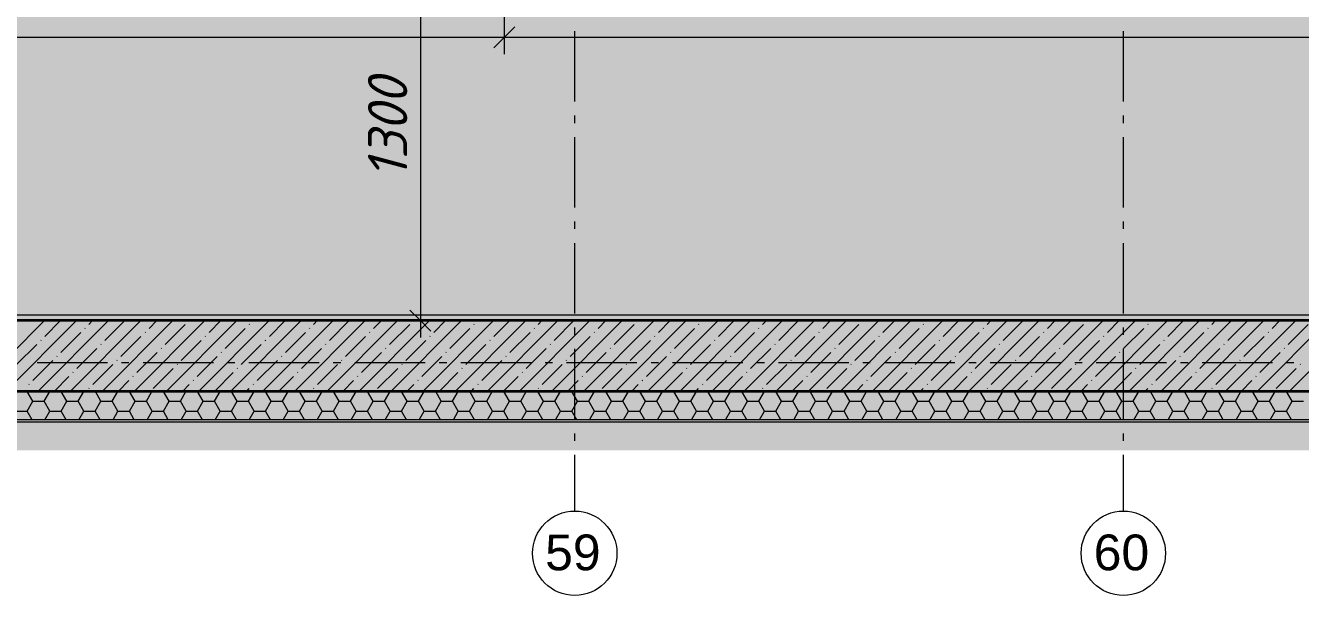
# Model space of a CAD drawing. Header units: millimetres. Extents: x -81576 to 1046824, y -248937 to 691537.
# Drawn here: x -21562 to -12498, y 637353 to 641404 of the extents above; entities that cross this region are included whole.
import ezdxf

# ---------------------------------------------------------------- set-up
doc = ezdxf.new("R2010")
doc.units = ezdxf.units.MM
doc.layers.add('PDF _Геометрия', color=7, linetype='Continuous', true_color=0x1d1d1d)
doc.layers.add('PDF _Сплошная заливка', color=7, linetype='Continuous', true_color=0xffffff)
doc.layers.add('PDF _Текст', color=7, linetype='Continuous')
doc.styles.add('PDF ArialMT', font='arial.ttf')
doc.styles.add('PDF ISOCPEUR Italic', font='isocpeui.ttf')

msp = doc.modelspace()

# ---------------------------------------------------------------- hatches: boundary and pattern name
at = {"layer": 'PDF _Сплошная заливка', "true_color": 0x636466, "transparency": 33554559}
h = msp.add_hatch(color=251, dxfattribs=at)
h.paths.add_polyline_path([(-10406.1, 638384), (-5934, 638384), (-5934, 638586.5), (-23822.4, 638586.5), (-23822.4, 638384), (-14878.2, 638384)], flags=0)
h.paths.add_polyline_path([(-22247.8, 638806.5), (-22247.8, 639306.5), (-22257.8, 639306.5), (-22257.8, 638806.5)], flags=0)
h.paths.add_polyline_path([(-10406.1, 639346.5), (-10076.4, 639346.5), (-10592.5, 640453.2), (-10786.9, 640500.4), (-10503.7, 640632.5), (-10698.1, 640679.7), (-11232.9, 641826.5), (-10057.8, 641826.5), (-10057.8, 641866.5), (-18157.8, 641866.5), (-18157.8, 641906.5), (-18197.8, 641906.5), (-18197.8, 642406.5), (-18157.8, 642406.5), (-18157.8, 644226.5), (-18168.5, 644226.5), (-18168.5, 644306.5), (-17857.8, 644306.5), (-17857.8, 646066.5), (-17957.8, 646066.5), (-17957.8, 646106.5), (-17997.8, 646106.5), (-17997.8, 647027.7), (-22217.8, 647027.7), (-22217.8, 639346.5), (-10503.7, 639346.5)], flags=0)
h.paths.add_polyline_path([(-6497.9, 642925.8), (-6517.8, 643058.4), (-6517.8, 642925.8)], flags=0)
h.paths.add_polyline_path([(-6017.8, 639346.5), (-5934, 639346.5), (-5934, 646066.5), (-6517.8, 646066.5), (-6517.8, 643259.5), (-6447.9, 643259.5), (-6497.9, 642925.8), (-6282, 642925.8), (-6282, 642839.1), (-6517.8, 642839.1), (-6517.8, 639846.5), (-6057.8, 639846.5), (-6057.8, 639806.5), (-6017.8, 639806.5)], flags=0)
h.paths.add_polyline_path([(-23297.8, 639346.5), (-23297.8, 639806.5), (-23257.8, 639806.5), (-23257.8, 639846.5), (-22797.8, 639846.5), (-22797.8, 647027.7), (-23822.4, 647027.7), (-23822.4, 639346.5)], flags=0)
h.paths.add_polyline_path([(-18077.8, 642446.5), (-17857.8, 642446.5), (-17857.8, 644226.5), (-18077.8, 644226.5), (-18077.8, 642705.9)], flags=0)
h.paths.add_polyline_path([(-23240, 642925.8), (-23290, 643259.5), (-23190, 643259.5)], flags=0)
h.paths.add_polyline_path([(-23257.8, 642839.1), (-23455.9, 642839.1), (-23455.9, 642925.8), (-22805.9, 642925.8), (-22805.9, 642839.1)], flags=0)
h.paths.add_polyline_path([(-17457.8, 646606.5), (-14057.8, 646606.5), (-14057.8, 647027.7), (-17457.8, 647027.7)], flags=0)
h.paths.add_polyline_path([(-8170.1, 646606.5), (-7057.8, 646606.5), (-7057.8, 647027.7), (-13557.8, 647027.7), (-13557.8, 646606.5), (-10057.8, 646606.5)], flags=0)
h.paths.add_polyline_path([(-6557.8, 646606.5), (-5934, 646606.5), (-5934, 647027.7), (-6557.8, 647027.7)], flags=0)
for points in [[(-10592.5, 639306.5), (-7057.8, 639306.5), (-7057.8, 639346.5), (-22257.8, 639346.5), (-22257.8, 639306.5), (-10657.8, 639306.5)], [(-8170.1, 638806.5), (-7057.8, 638806.5), (-7057.8, 639306.5), (-22247.8, 639306.5), (-22247.8, 638806.5), (-10057.8, 638806.5)], [(-22257.8, 638802.5), (-5934, 638802.5), (-5934, 638806.5), (-23822.4, 638806.5), (-23822.4, 638802.5), (-23257.8, 638802.5)], [(-23257.8, 638602.5), (-5934, 638602.5), (-5934, 638802.5), (-23822.4, 638802.5), (-23822.4, 638602.5)], [(-5934, 638586.5), (-5934, 638602.5), (-23822.4, 638602.5), (-23822.4, 638586.5), (-8170.1, 638586.5)]]:
    msp.add_hatch(color=251, dxfattribs=at).paths.add_polyline_path(points)

# ---------------------------------------------------------------- linework, layer by layer
at = {"layer": 'PDF _Геометрия', "color": 7, "lineweight": 35}
msp.add_lwpolyline([(-17957.8, 647027.7), (-17957.8, 646106.5), (-17457.8, 646106.5), (-7057.8, 646106.5), (-7057.8, 639306.5), (-22247.8, 639306.5), (-22247.8, 638806.5), (-6557.8, 638806.5), (-5934, 638806.5)], dxfattribs=at)
at = {"layer": 'PDF _Геометрия', "color": 7, "lineweight": 9}
for points in [[(-18755.2, 646226.5), (-18755.2, 642406.5), (-18755.2, 641906.5), (-18755.2, 639186.5)], [(-18157.8, 641200.3), (-18157.8, 641320.3), (-18157.8, 641906.5), (-18755.2, 641906.5), (-18875.2, 641906.5)], [(-22377.8, 641320.3), (-18157.8, 641320.3), (-10037.8, 641320.3), (-6937.8, 641320.3)], [(-17657.8, 640864.1), (-17657.8, 641364.1)], [(-13757.8, 640864.1), (-13757.8, 641364.1)], [(-17657.8, 640711.1), (-17657.8, 640764.1)], [(-13757.8, 640711.1), (-13757.8, 640764.1)], [(-17657.8, 640111.1), (-17657.8, 640611.1)], [(-13757.8, 640111.1), (-13757.8, 640611.1)], [(-17657.8, 639958.2), (-17657.8, 640011.1)], [(-13757.8, 639958.2), (-13757.8, 640011.1)], [(-17657.8, 639358.2), (-17657.8, 639858.2)], [(-13757.8, 639358.2), (-13757.8, 639858.2)], [(-18649.1, 639306.5), (-18755.2, 639306.5), (-18875.2, 639306.5)], [(-17657.8, 639205.3), (-17657.8, 639258.2)], [(-13757.8, 639205.3), (-13757.8, 639258.2)], [(-17657.8, 638605.3), (-17657.8, 639105.3)], [(-13757.8, 638605.3), (-13757.8, 639105.3)], [(-20979.8, 639006.5), (-21479.8, 639006.5)], [(-20826.9, 639006.5), (-20879.8, 639006.5)], [(-20226.9, 639006.5), (-20726.9, 639006.5)], [(-20074, 639006.5), (-20126.9, 639006.5)], [(-19474, 639006.5), (-19974, 639006.5)], [(-19321.1, 639006.5), (-19374, 639006.5)], [(-18721.1, 639006.5), (-19221.1, 639006.5)], [(-18568.2, 639006.5), (-18621.1, 639006.5)], [(-17968.2, 639006.5), (-18468.2, 639006.5)], [(-17815.3, 639006.5), (-17868.2, 639006.5)], [(-17215.3, 639006.5), (-17715.3, 639006.5)], [(-17062.3, 639006.5), (-17115.3, 639006.5)], [(-16462.3, 639006.5), (-16962.3, 639006.5)], [(-16309.4, 639006.5), (-16362.3, 639006.5)], [(-15709.4, 639006.5), (-16209.4, 639006.5)], [(-15556.5, 639006.5), (-15609.4, 639006.5)], [(-14956.5, 639006.5), (-15456.5, 639006.5)], [(-14803.6, 639006.5), (-14856.5, 639006.5)], [(-14203.6, 639006.5), (-14703.6, 639006.5)], [(-14050.7, 639006.5), (-14103.6, 639006.5)], [(-13450.7, 639006.5), (-13950.7, 639006.5)], [(-13297.8, 639006.5), (-13350.7, 639006.5)], [(-12697.8, 639006.5), (-13197.8, 639006.5)], [(-12544.8, 639006.5), (-12597.8, 639006.5)], [(-5934, 638806.5), (-23822.4, 638806.5)], [(-5934, 638802.5), (-23822.4, 638802.5)], [(-17657.8, 638452.4), (-17657.8, 638505.3)], [(-13757.8, 638452.4), (-13757.8, 638505.3)], [(-17657.8, 637953.1), (-17657.8, 638352.4)], [(-13757.8, 637953.1), (-13757.8, 638352.4)]]:
    msp.add_lwpolyline(points, dxfattribs=at)
at = {"layer": 'PDF _Геометрия', "color": 7, "lineweight": 20}
for points in [[(-18082.8, 641395.3), (-18157.8, 641320.3), (-18232.8, 641245.3)], [(-18680.2, 639231.5), (-18755.2, 639306.5), (-18830.2, 639381.5)]]:
    msp.add_lwpolyline(points, dxfattribs=at)
at = {"layer": 'PDF _Геометрия', "color": 7, "lineweight": 15}
msp.add_lwpolyline([(-7057.8, 639346.5), (-22257.8, 639346.5), (-22257.8, 639306.5), (-7057.8, 639306.5)], close=True, dxfattribs=at)
at = {"layer": 'PDF _Геометрия', "color": 250, "lineweight": 9, "true_color": 0x2c2c2c}
for points in [[(-21927.6, 638806.5), (-21427.6, 639306.5)], [(-21699.5, 638806.5), (-21199.5, 639306.5)], [(-21471.4, 638806.5), (-20971.4, 639306.5)], [(-21425.6, 639194.4), (-21313.5, 639306.5)], [(-21243.3, 638806.5), (-20743.3, 639306.5)], [(-21112, 639279.9), (-21085.4, 639306.5)], [(-21015.2, 638806.5), (-20515.2, 639306.5)], [(-20997.9, 639165.9), (-20857.3, 639306.5)], [(-20787.1, 638806.5), (-20287.1, 639306.5)], [(-20684.3, 639251.4), (-20629.2, 639306.5)], [(-20559, 638806.5), (-20059, 639306.5)], [(-20330.9, 638806.5), (-19830.9, 639306.5)], [(-20256.6, 639222.9), (-20173, 639306.5)], [(-20102.8, 638806.5), (-19602.8, 639306.5)], [(-19874.7, 638806.5), (-19374.7, 639306.5)], [(-19828.9, 639194.4), (-19716.8, 639306.5)], [(-19646.6, 638806.5), (-19146.6, 639306.5)], [(-19515.3, 639279.9), (-19488.7, 639306.5)], [(-19418.5, 638806.5), (-18918.5, 639306.5)], [(-19401.2, 639165.9), (-19260.6, 639306.5)], [(-19190.4, 638806.5), (-18690.4, 639306.5)], [(-19087.6, 639251.4), (-19032.5, 639306.5)], [(-18962.3, 638806.5), (-18462.3, 639306.5)], [(-18734.2, 638806.5), (-18234.2, 639306.5)], [(-18659.9, 639222.9), (-18576.3, 639306.5)], [(-18506.1, 638806.5), (-18006.1, 639306.5)], [(-18278, 638806.5), (-17778, 639306.5)], [(-18232.2, 639194.4), (-18120.1, 639306.5)], [(-18049.9, 638806.5), (-17549.9, 639306.5)], [(-17918.6, 639279.9), (-17892, 639306.5)], [(-17821.8, 638806.5), (-17321.8, 639306.5)], [(-17804.5, 639165.9), (-17663.9, 639306.5)], [(-17593.7, 638806.5), (-17093.7, 639306.5)], [(-17490.9, 639251.4), (-17435.8, 639306.5)], [(-17365.6, 638806.5), (-16865.6, 639306.5)], [(-17137.5, 638806.5), (-16637.5, 639306.5)], [(-17063.2, 639222.9), (-16979.6, 639306.5)], [(-16909.4, 638806.5), (-16409.4, 639306.5)], [(-16681.3, 638806.5), (-16181.3, 639306.5)], [(-16635.5, 639194.4), (-16523.5, 639306.5)], [(-16453.2, 638806.5), (-15953.2, 639306.5)], [(-16321.9, 639279.9), (-16295.4, 639306.5)], [(-16225.1, 638806.5), (-15725.1, 639306.5)], [(-16207.8, 639165.9), (-16067.3, 639306.5)], [(-15997, 638806.5), (-15497, 639306.5)], [(-15894.2, 639251.4), (-15839.2, 639306.5)], [(-15768.9, 638806.5), (-15268.9, 639306.5)], [(-15540.8, 638806.5), (-15040.8, 639306.5)], [(-15466.5, 639222.9), (-15383, 639306.5)], [(-15312.7, 638806.5), (-14812.7, 639306.5)], [(-15084.6, 638806.5), (-14584.6, 639306.5)], [(-15038.8, 639194.4), (-14926.8, 639306.5)], [(-14856.5, 638806.5), (-14356.5, 639306.5)], [(-14725.2, 639279.9), (-14698.7, 639306.5)], [(-14628.4, 638806.5), (-14128.4, 639306.5)], [(-14611.1, 639165.9), (-14470.6, 639306.5)], [(-14400.3, 638806.5), (-13900.3, 639306.5)], [(-14297.5, 639251.4), (-14242.5, 639306.5)], [(-14172.2, 638806.5), (-13672.2, 639306.5)], [(-13944.1, 638806.5), (-13444.1, 639306.5)], [(-13869.8, 639222.9), (-13786.3, 639306.5)], [(-13716, 638806.5), (-13216, 639306.5)], [(-13487.9, 638806.5), (-12987.9, 639306.5)], [(-13442.1, 639194.4), (-13330.1, 639306.5)], [(-13259.8, 638806.5), (-12759.8, 639306.5)], [(-13128.5, 639279.9), (-13102, 639306.5)], [(-13031.7, 638806.5), (-12531.7, 639306.5)], [(-13014.5, 639165.9), (-12873.9, 639306.5)], [(-12803.6, 638806.5), (-12303.6, 639306.5)], [(-12700.8, 639251.4), (-12645.8, 639306.5)], [(-12575.5, 638806.5), (-12075.5, 639306.5)], [(-21311.5, 639080.3), (-21169, 639222.9)], [(-21140.5, 639251.4), (-21138.1, 639253.8)], [(-20712.8, 639222.9), (-20710.4, 639225.3)], [(-20570.2, 639137.4), (-20427.7, 639279.9)], [(-20285.1, 639194.4), (-20282.7, 639196.7)], [(-20142.5, 639108.8), (-20000, 639251.4)], [(-19971.5, 639279.9), (-19969.1, 639282.3)], [(-19714.9, 639080.3), (-19572.3, 639222.9)], [(-19543.8, 639251.4), (-19541.4, 639253.8)], [(-19116.1, 639222.9), (-19113.7, 639225.3)], [(-18973.5, 639137.4), (-18831, 639279.9)], [(-18688.4, 639194.4), (-18686, 639196.7)], [(-18545.9, 639108.8), (-18403.3, 639251.4)], [(-18374.8, 639279.9), (-18372.4, 639282.3)], [(-18118.2, 639080.3), (-17975.6, 639222.9)], [(-17947.1, 639251.4), (-17944.7, 639253.8)], [(-17519.4, 639222.9), (-17517, 639225.3)], [(-17376.8, 639137.4), (-17234.3, 639279.9)], [(-17091.7, 639194.4), (-17089.4, 639196.7)], [(-16949.2, 639108.8), (-16806.6, 639251.4)], [(-16778.1, 639279.9), (-16775.7, 639282.3)], [(-16521.5, 639080.3), (-16378.9, 639222.9)], [(-16350.4, 639251.4), (-16348, 639253.8)], [(-15922.7, 639222.9), (-15920.3, 639225.3)], [(-15780.2, 639137.4), (-15637.6, 639279.9)], [(-15495, 639194.4), (-15492.7, 639196.7)], [(-15352.5, 639108.8), (-15209.9, 639251.4)], [(-15181.4, 639279.9), (-15179, 639282.3)], [(-14924.8, 639080.3), (-14782.2, 639222.9)], [(-14753.7, 639251.4), (-14751.3, 639253.8)], [(-14326, 639222.9), (-14323.7, 639225.3)], [(-14183.5, 639137.4), (-14040.9, 639279.9)], [(-13898.3, 639194.4), (-13896, 639196.7)], [(-13755.8, 639108.8), (-13613.2, 639251.4)], [(-13584.7, 639279.9), (-13582.3, 639282.3)], [(-13328.1, 639080.3), (-13185.5, 639222.9)], [(-13157, 639251.4), (-13154.6, 639253.8)], [(-12729.3, 639222.9), (-12727, 639225.3)], [(-12586.8, 639137.4), (-12444.2, 639279.9)], [(-21625.2, 638994.8), (-21482.6, 639137.4)], [(-21454.1, 639165.9), (-21451.7, 639168.2)], [(-21197.5, 638966.3), (-21054.9, 639108.8)], [(-21026.4, 639137.4), (-21024.1, 639139.7)], [(-20883.9, 639051.8), (-20741.3, 639194.4)], [(-20598.7, 639108.8), (-20596.4, 639111.2)], [(-20456.2, 639023.3), (-20313.6, 639165.9)], [(-20028.5, 638994.8), (-19885.9, 639137.4)], [(-19857.4, 639165.9), (-19855, 639168.2)], [(-19600.8, 638966.3), (-19458.2, 639108.8)], [(-19429.7, 639137.4), (-19427.4, 639139.7)], [(-19287.2, 639051.8), (-19144.6, 639194.4)], [(-19002, 639108.8), (-18999.7, 639111.2)], [(-18859.5, 639023.3), (-18716.9, 639165.9)], [(-18431.8, 638994.8), (-18289.2, 639137.4)], [(-18260.7, 639165.9), (-18258.4, 639168.2)], [(-18004.1, 638966.3), (-17861.6, 639108.8)], [(-17833, 639137.4), (-17830.7, 639139.7)], [(-17690.5, 639051.8), (-17547.9, 639194.4)], [(-17405.4, 639108.8), (-17403, 639111.2)], [(-17262.8, 639023.3), (-17120.2, 639165.9)], [(-16835.1, 638994.8), (-16692.5, 639137.4)], [(-16664, 639165.9), (-16661.7, 639168.2)], [(-16407.4, 638966.3), (-16264.9, 639108.8)], [(-16236.4, 639137.4), (-16234, 639139.7)], [(-16093.8, 639051.8), (-15951.2, 639194.4)], [(-15808.7, 639108.8), (-15806.3, 639111.2)], [(-15666.1, 639023.3), (-15523.5, 639165.9)], [(-15238.4, 638994.8), (-15095.9, 639137.4)], [(-15067.3, 639165.9), (-15065, 639168.2)], [(-14810.7, 638966.3), (-14668.2, 639108.8)], [(-14639.7, 639137.4), (-14637.3, 639139.7)], [(-14497.1, 639051.8), (-14354.5, 639194.4)], [(-14212, 639108.8), (-14209.6, 639111.2)], [(-14069.4, 639023.3), (-13926.9, 639165.9)], [(-13641.7, 638994.8), (-13499.2, 639137.4)], [(-13470.7, 639165.9), (-13468.3, 639168.2)], [(-13214, 638966.3), (-13071.5, 639108.8)], [(-13043, 639137.4), (-13040.6, 639139.7)], [(-12900.4, 639051.8), (-12757.8, 639194.4)], [(-12615.3, 639108.8), (-12612.9, 639111.2)], [(-21511.1, 638880.7), (-21368.6, 639023.3)], [(-21340.1, 639051.8), (-21337.7, 639054.2)], [(-20912.4, 639023.3), (-20910, 639025.7)], [(-20769.8, 638937.8), (-20627.3, 639080.3)], [(-20342.1, 638909.3), (-20199.6, 639051.8)], [(-20171.1, 639080.3), (-20168.7, 639082.7)], [(-19914.4, 638880.7), (-19771.9, 639023.3)], [(-19743.4, 639051.8), (-19741, 639054.2)], [(-19315.7, 639023.3), (-19313.3, 639025.7)], [(-19173.1, 638937.8), (-19030.6, 639080.3)], [(-18745.4, 638909.3), (-18602.9, 639051.8)], [(-18574.4, 639080.3), (-18572, 639082.7)], [(-18317.8, 638880.7), (-18175.2, 639023.3)], [(-18146.7, 639051.8), (-18144.3, 639054.2)], [(-17719, 639023.3), (-17716.6, 639025.7)], [(-17576.4, 638937.8), (-17433.9, 639080.3)], [(-17148.7, 638909.3), (-17006.2, 639051.8)], [(-16977.7, 639080.3), (-16975.3, 639082.7)], [(-16721.1, 638880.7), (-16578.5, 639023.3)], [(-16550, 639051.8), (-16547.6, 639054.2)], [(-16122.3, 639023.3), (-16119.9, 639025.7)], [(-15979.7, 638937.8), (-15837.2, 639080.3)], [(-15552.1, 638909.3), (-15409.5, 639051.8)], [(-15381, 639080.3), (-15378.6, 639082.7)], [(-15124.4, 638880.7), (-14981.8, 639023.3)], [(-14953.3, 639051.8), (-14950.9, 639054.2)], [(-14525.6, 639023.3), (-14523.2, 639025.7)], [(-14383.1, 638937.8), (-14240.5, 639080.3)], [(-13955.4, 638909.3), (-13812.8, 639051.8)], [(-13784.3, 639080.3), (-13781.9, 639082.7)], [(-13527.7, 638880.7), (-13385.1, 639023.3)], [(-13356.6, 639051.8), (-13354.2, 639054.2)], [(-12928.9, 639023.3), (-12926.6, 639025.7)], [(-12786.4, 638937.8), (-12643.8, 639080.3)], [(-21226, 638937.8), (-21223.6, 638940.1)], [(-21083.4, 638852.2), (-20940.9, 638994.8)], [(-20655.8, 638823.7), (-20513.2, 638966.3)], [(-20484.7, 638994.8), (-20482.3, 638997.2)], [(-20216.8, 638806.5), (-20085.5, 638937.8)], [(-20057, 638966.3), (-20054.6, 638968.7)], [(-19629.3, 638937.8), (-19626.9, 638940.1)], [(-19486.8, 638852.2), (-19344.2, 638994.8)], [(-19059.1, 638823.7), (-18916.5, 638966.3)], [(-18888, 638994.8), (-18885.6, 638997.2)], [(-18620.1, 638806.5), (-18488.8, 638937.8)], [(-18460.3, 638966.3), (-18457.9, 638968.7)], [(-18032.6, 638937.8), (-18030.3, 638940.1)], [(-17890.1, 638852.2), (-17747.5, 638994.8)], [(-17462.4, 638823.7), (-17319.8, 638966.3)], [(-17291.3, 638994.8), (-17288.9, 638997.2)], [(-17023.5, 638806.5), (-16892.1, 638937.8)], [(-16863.6, 638966.3), (-16861.3, 638968.7)], [(-16435.9, 638937.8), (-16433.6, 638940.1)], [(-16293.4, 638852.2), (-16150.8, 638994.8)], [(-15865.7, 638823.7), (-15723.1, 638966.3)], [(-15694.6, 638994.8), (-15692.2, 638997.2)], [(-15426.8, 638806.5), (-15295.4, 638937.8)], [(-15266.9, 638966.3), (-15264.6, 638968.7)], [(-14839.2, 638937.8), (-14836.9, 638940.1)], [(-14696.7, 638852.2), (-14554.1, 638994.8)], [(-14269, 638823.7), (-14126.4, 638966.3)], [(-14097.9, 638994.8), (-14095.6, 638997.2)], [(-13830.1, 638806.5), (-13698.8, 638937.8)], [(-13670.2, 638966.3), (-13667.9, 638968.7)], [(-13242.6, 638937.8), (-13240.2, 638940.1)], [(-13100, 638852.2), (-12957.4, 638994.8)], [(-12672.3, 638823.7), (-12529.7, 638966.3)], [(-12501.2, 638994.8), (-12498.9, 638997.2)], [(-21539.6, 638852.2), (-21537.3, 638854.6)], [(-21357.3, 638806.5), (-21254.5, 638909.3)], [(-20901.1, 638806.5), (-20826.8, 638880.7)], [(-20798.3, 638909.3), (-20796, 638911.6)], [(-20444.9, 638806.5), (-20399.2, 638852.2)], [(-20370.6, 638880.7), (-20368.3, 638883.1)], [(-19943, 638852.2), (-19940.6, 638854.6)], [(-19760.6, 638806.5), (-19657.8, 638909.3)], [(-19304.4, 638806.5), (-19230.1, 638880.7)], [(-19201.6, 638909.3), (-19199.3, 638911.6)], [(-18848.2, 638806.5), (-18802.5, 638852.2)], [(-18773.9, 638880.7), (-18771.6, 638883.1)], [(-18346.3, 638852.2), (-18343.9, 638854.6)], [(-18163.9, 638806.5), (-18061.1, 638909.3)], [(-17707.7, 638806.5), (-17633.5, 638880.7)], [(-17604.9, 638909.3), (-17602.6, 638911.6)], [(-17251.5, 638806.5), (-17205.8, 638852.2)], [(-17177.3, 638880.7), (-17174.9, 638883.1)], [(-16749.6, 638852.2), (-16747.2, 638854.6)], [(-16567.3, 638806.5), (-16464.5, 638909.3)], [(-16111.1, 638806.5), (-16036.8, 638880.7)], [(-16008.3, 638909.3), (-16005.9, 638911.6)], [(-15654.9, 638806.5), (-15609.1, 638852.2)], [(-15580.6, 638880.7), (-15578.2, 638883.1)], [(-15152.9, 638852.2), (-15150.5, 638854.6)], [(-14970.6, 638806.5), (-14867.8, 638909.3)], [(-14514.4, 638806.5), (-14440.1, 638880.7)], [(-14411.6, 638909.3), (-14409.2, 638911.6)], [(-14058.2, 638806.5), (-14012.4, 638852.2)], [(-13983.9, 638880.7), (-13981.5, 638883.1)], [(-13556.2, 638852.2), (-13553.8, 638854.6)], [(-13373.9, 638806.5), (-13271.1, 638909.3)], [(-12917.7, 638806.5), (-12843.4, 638880.7)], [(-12814.9, 638909.3), (-12812.5, 638911.6)], [(-21509.7, 638733.3), (-21549.7, 638802.5)], [(-21429.1, 638733.3), (-21389.2, 638802.5)], [(-21267.8, 638733.3), (-21307.7, 638802.5)], [(-21187.2, 638733.3), (-21147.2, 638802.5)], [(-21112, 638823.7), (-21109.6, 638826.1)], [(-21025.9, 638733.3), (-21065.8, 638802.5)], [(-20945.2, 638733.3), (-20905.3, 638802.5)], [(-20783.9, 638733.3), (-20823.9, 638802.5)], [(-20703.3, 638733.3), (-20663.4, 638802.5)], [(-20542, 638733.3), (-20581.9, 638802.5)], [(-20461.3, 638733.3), (-20421.4, 638802.5)], [(-20300.1, 638733.3), (-20340, 638802.5)], [(-20219.4, 638733.3), (-20179.5, 638802.5)], [(-20058.1, 638733.3), (-20098.1, 638802.5)], [(-19988.7, 638806.5), (-19971.5, 638823.7)], [(-19977.5, 638733.3), (-19937.6, 638802.5)], [(-19816.2, 638733.3), (-19856.1, 638802.5)], [(-19735.5, 638733.3), (-19695.6, 638802.5)], [(-19574.3, 638733.3), (-19614.2, 638802.5)], [(-19515.3, 638823.7), (-19512.9, 638826.1)], [(-19493.6, 638733.3), (-19453.7, 638802.5)], [(-19332.3, 638733.3), (-19372.3, 638802.5)], [(-19251.7, 638733.3), (-19211.8, 638802.5)], [(-19090.4, 638733.3), (-19130.3, 638802.5)], [(-19009.7, 638733.3), (-18969.8, 638802.5)], [(-18848.4, 638733.3), (-18888.4, 638802.5)], [(-18767.8, 638733.3), (-18727.9, 638802.5)], [(-18606.5, 638733.3), (-18646.4, 638802.5)], [(-18525.9, 638733.3), (-18485.9, 638802.5)], [(-18364.6, 638733.3), (-18404.5, 638802.5)], [(-18392, 638806.5), (-18374.8, 638823.7)], [(-18283.9, 638733.3), (-18244, 638802.5)], [(-18122.6, 638733.3), (-18162.6, 638802.5)], [(-18042, 638733.3), (-18002.1, 638802.5)], [(-17880.7, 638733.3), (-17920.6, 638802.5)], [(-17918.6, 638823.7), (-17916.2, 638826.1)], [(-17800.1, 638733.3), (-17760.1, 638802.5)], [(-17638.8, 638733.3), (-17678.7, 638802.5)], [(-17558.1, 638733.3), (-17518.2, 638802.5)], [(-17396.8, 638733.3), (-17436.8, 638802.5)], [(-17316.2, 638733.3), (-17276.3, 638802.5)], [(-17154.9, 638733.3), (-17194.8, 638802.5)], [(-17074.3, 638733.3), (-17034.3, 638802.5)], [(-16913, 638733.3), (-16952.9, 638802.5)], [(-16832.3, 638733.3), (-16792.4, 638802.5)], [(-16795.4, 638806.5), (-16778.1, 638823.7)], [(-16671, 638733.3), (-16711, 638802.5)], [(-16590.4, 638733.3), (-16550.5, 638802.5)], [(-16429.1, 638733.3), (-16469, 638802.5)], [(-16348.4, 638733.3), (-16308.5, 638802.5)], [(-16321.9, 638823.7), (-16319.5, 638826.1)], [(-16187.2, 638733.3), (-16227.1, 638802.5)], [(-16106.5, 638733.3), (-16066.6, 638802.5)], [(-15945.2, 638733.3), (-15985.2, 638802.5)], [(-15864.6, 638733.3), (-15824.7, 638802.5)], [(-15703.3, 638733.3), (-15743.2, 638802.5)], [(-15622.6, 638733.3), (-15582.7, 638802.5)], [(-15461.4, 638733.3), (-15501.3, 638802.5)], [(-15380.7, 638733.3), (-15340.8, 638802.5)], [(-15219.4, 638733.3), (-15259.4, 638802.5)], [(-15198.7, 638806.5), (-15181.4, 638823.7)], [(-15138.8, 638733.3), (-15098.9, 638802.5)], [(-14977.5, 638733.3), (-15017.4, 638802.5)], [(-14896.8, 638733.3), (-14856.9, 638802.5)], [(-14735.5, 638733.3), (-14775.5, 638802.5)], [(-14725.2, 638823.7), (-14722.8, 638826.1)], [(-14654.9, 638733.3), (-14615, 638802.5)], [(-14493.6, 638733.3), (-14533.6, 638802.5)], [(-14413, 638733.3), (-14373, 638802.5)], [(-14251.7, 638733.3), (-14291.6, 638802.5)], [(-14171, 638733.3), (-14131.1, 638802.5)], [(-14009.7, 638733.3), (-14049.7, 638802.5)], [(-13929.1, 638733.3), (-13889.2, 638802.5)], [(-13767.8, 638733.3), (-13807.7, 638802.5)], [(-13687.2, 638733.3), (-13647.2, 638802.5)], [(-13602, 638806.5), (-13584.7, 638823.7)], [(-13525.9, 638733.3), (-13565.8, 638802.5)], [(-13445.2, 638733.3), (-13405.3, 638802.5)], [(-13283.9, 638733.3), (-13323.9, 638802.5)], [(-13203.3, 638733.3), (-13163.4, 638802.5)], [(-13128.5, 638823.7), (-13126.1, 638826.1)], [(-13042, 638733.3), (-13081.9, 638802.5)], [(-12961.4, 638733.3), (-12921.4, 638802.5)], [(-12800.1, 638733.3), (-12840, 638802.5)], [(-12719.4, 638733.3), (-12679.5, 638802.5)], [(-12558.1, 638733.3), (-12598.1, 638802.5)], [(-21630.7, 638663.5), (-21550, 638663.5)], [(-21550.1, 638663.5), (-21509.7, 638733.3)], [(-21514.8, 638602.5), (-21550.1, 638663.4)], [(-21509.7, 638733.3), (-21429.1, 638733.3)], [(-21388.8, 638663.4), (-21429.1, 638733.3)], [(-21424, 638602.5), (-21388.8, 638663.5)], [(-21388.7, 638663.5), (-21308.1, 638663.5)], [(-21308.1, 638663.5), (-21267.8, 638733.3)], [(-21272.9, 638602.5), (-21308.1, 638663.4)], [(-21267.8, 638733.3), (-21187.1, 638733.3)], [(-21146.8, 638663.4), (-21187.2, 638733.3)], [(-21182.1, 638602.5), (-21146.8, 638663.5)], [(-21146.8, 638663.5), (-21066.2, 638663.5)], [(-21066.2, 638663.5), (-21025.9, 638733.3)], [(-21031, 638602.5), (-21066.2, 638663.4)], [(-21025.8, 638733.3), (-20945.2, 638733.3)], [(-20904.9, 638663.4), (-20945.2, 638733.3)], [(-20940.1, 638602.5), (-20904.9, 638663.5)], [(-20904.9, 638663.5), (-20824.2, 638663.5)], [(-20824.2, 638663.5), (-20783.9, 638733.3)], [(-20789, 638602.5), (-20824.2, 638663.4)], [(-20783.9, 638733.3), (-20703.3, 638733.3)], [(-20663, 638663.4), (-20703.3, 638733.3)], [(-20698.2, 638602.5), (-20663, 638663.5)], [(-20662.9, 638663.5), (-20582.3, 638663.5)], [(-20582.3, 638663.5), (-20542, 638733.3)], [(-20547.1, 638602.5), (-20582.3, 638663.4)], [(-20542, 638733.3), (-20461.3, 638733.3)], [(-20421, 638663.4), (-20461.3, 638733.3)], [(-20456.3, 638602.5), (-20421, 638663.5)], [(-20421, 638663.5), (-20340.3, 638663.5)], [(-20340.4, 638663.5), (-20300.1, 638733.3)], [(-20305.2, 638602.5), (-20340.4, 638663.4)], [(-20300, 638733.3), (-20219.4, 638733.3)], [(-20179.1, 638663.4), (-20219.4, 638733.3)], [(-20214.3, 638602.5), (-20179.1, 638663.5)], [(-20179.1, 638663.5), (-20098.4, 638663.5)], [(-20098.4, 638663.5), (-20058.1, 638733.3)], [(-20063.2, 638602.5), (-20098.4, 638663.4)], [(-20058.1, 638733.3), (-19977.4, 638733.3)], [(-19937.2, 638663.4), (-19977.5, 638733.3)], [(-19972.4, 638602.5), (-19937.2, 638663.5)], [(-19937.1, 638663.5), (-19856.5, 638663.5)], [(-19856.5, 638663.5), (-19816.2, 638733.3)], [(-19821.3, 638602.5), (-19856.5, 638663.4)], [(-19816.2, 638733.3), (-19735.5, 638733.3)], [(-19695.2, 638663.4), (-19735.5, 638733.3)], [(-19730.4, 638602.5), (-19695.2, 638663.5)], [(-19695.2, 638663.5), (-19614.5, 638663.5)], [(-19614.6, 638663.5), (-19574.3, 638733.3)], [(-19579.4, 638602.5), (-19614.6, 638663.4)], [(-19574.2, 638733.3), (-19493.6, 638733.3)], [(-19453.3, 638663.4), (-19493.6, 638733.3)], [(-19488.5, 638602.5), (-19453.3, 638663.5)], [(-19453.3, 638663.5), (-19372.6, 638663.5)], [(-19372.6, 638663.5), (-19332.3, 638733.3)], [(-19337.4, 638602.5), (-19372.6, 638663.4)], [(-19332.3, 638733.3), (-19251.6, 638733.3)], [(-19211.3, 638663.4), (-19251.7, 638733.3)], [(-19246.6, 638602.5), (-19211.3, 638663.5)], [(-19211.3, 638663.5), (-19130.7, 638663.5)], [(-19130.7, 638663.5), (-19090.4, 638733.3)], [(-19095.5, 638602.5), (-19130.7, 638663.4)], [(-19090.4, 638733.3), (-19009.7, 638733.3)], [(-18969.4, 638663.4), (-19009.7, 638733.3)], [(-19004.6, 638602.5), (-18969.4, 638663.5)], [(-18969.4, 638663.5), (-18888.7, 638663.5)], [(-18888.8, 638663.5), (-18848.4, 638733.3)], [(-18853.6, 638602.5), (-18888.8, 638663.4)], [(-18848.4, 638733.3), (-18767.8, 638733.3)], [(-18727.5, 638663.4), (-18767.8, 638733.3)], [(-18762.7, 638602.5), (-18727.5, 638663.5)], [(-18727.4, 638663.5), (-18646.8, 638663.5)], [(-18646.8, 638663.5), (-18606.5, 638733.3)], [(-18611.6, 638602.5), (-18646.8, 638663.4)], [(-18606.5, 638733.3), (-18525.8, 638733.3)], [(-18485.5, 638663.4), (-18525.9, 638733.3)], [(-18520.8, 638602.5), (-18485.5, 638663.5)], [(-18485.5, 638663.5), (-18404.9, 638663.5)], [(-18404.9, 638663.5), (-18364.6, 638733.3)], [(-18369.7, 638602.5), (-18404.9, 638663.4)], [(-18364.5, 638733.3), (-18283.9, 638733.3)], [(-18243.6, 638663.4), (-18283.9, 638733.3)], [(-18278.8, 638602.5), (-18243.6, 638663.5)], [(-18243.6, 638663.5), (-18162.9, 638663.5)], [(-18163, 638663.5), (-18122.6, 638733.3)], [(-18127.8, 638602.5), (-18163, 638663.4)], [(-18122.6, 638733.3), (-18042, 638733.3)], [(-18001.7, 638663.4), (-18042, 638733.3)], [(-18036.9, 638602.5), (-18001.7, 638663.5)], [(-18001.6, 638663.5), (-17921, 638663.5)], [(-17921, 638663.5), (-17880.7, 638733.3)], [(-17885.8, 638602.5), (-17921, 638663.4)], [(-17880.7, 638733.3), (-17800, 638733.3)], [(-17759.7, 638663.4), (-17800.1, 638733.3)], [(-17795, 638602.5), (-17759.7, 638663.5)], [(-17759.7, 638663.5), (-17679.1, 638663.5)], [(-17679.1, 638663.5), (-17638.8, 638733.3)], [(-17643.9, 638602.5), (-17679.1, 638663.4)], [(-17638.7, 638733.3), (-17558.1, 638733.3)], [(-17517.8, 638663.4), (-17558.1, 638733.3)], [(-17553, 638602.5), (-17517.8, 638663.5)], [(-17517.8, 638663.5), (-17437.1, 638663.5)], [(-17437.2, 638663.5), (-17396.8, 638733.3)], [(-17401.9, 638602.5), (-17437.2, 638663.4)], [(-17396.8, 638733.3), (-17316.2, 638733.3)], [(-17275.9, 638663.4), (-17316.2, 638733.3)], [(-17311.1, 638602.5), (-17275.9, 638663.5)], [(-17275.8, 638663.5), (-17195.2, 638663.5)], [(-17195.2, 638663.5), (-17154.9, 638733.3)], [(-17160, 638602.5), (-17195.2, 638663.4)], [(-17154.9, 638733.3), (-17074.2, 638733.3)], [(-17033.9, 638663.4), (-17074.3, 638733.3)], [(-17069.2, 638602.5), (-17033.9, 638663.5)], [(-17033.9, 638663.5), (-16953.3, 638663.5)], [(-16953.3, 638663.5), (-16913, 638733.3)], [(-16918.1, 638602.5), (-16953.3, 638663.4)], [(-16912.9, 638733.3), (-16832.3, 638733.3)], [(-16792, 638663.4), (-16832.3, 638733.3)], [(-16827.2, 638602.5), (-16792, 638663.5)], [(-16792, 638663.5), (-16711.3, 638663.5)], [(-16711.4, 638663.5), (-16671, 638733.3)], [(-16676.1, 638602.5), (-16711.4, 638663.4)], [(-16671, 638733.3), (-16590.4, 638733.3)], [(-16550.1, 638663.4), (-16590.4, 638733.3)], [(-16585.3, 638602.5), (-16550.1, 638663.5)], [(-16550, 638663.5), (-16469.4, 638663.5)], [(-16469.4, 638663.5), (-16429.1, 638733.3)], [(-16434.2, 638602.5), (-16469.4, 638663.4)], [(-16429.1, 638733.3), (-16348.4, 638733.3)], [(-16308.1, 638663.4), (-16348.4, 638733.3)], [(-16343.4, 638602.5), (-16308.1, 638663.5)], [(-16308.1, 638663.5), (-16227.5, 638663.5)], [(-16227.5, 638663.5), (-16187.2, 638733.3)], [(-16192.3, 638602.5), (-16227.5, 638663.4)], [(-16187.1, 638733.3), (-16106.5, 638733.3)], [(-16066.2, 638663.4), (-16106.5, 638733.3)], [(-16101.4, 638602.5), (-16066.2, 638663.5)], [(-16066.2, 638663.5), (-15985.5, 638663.5)], [(-15985.5, 638663.5), (-15945.2, 638733.3)], [(-15950.3, 638602.5), (-15985.5, 638663.4)], [(-15945.2, 638733.3), (-15864.5, 638733.3)], [(-15824.3, 638663.4), (-15864.6, 638733.3)], [(-15859.5, 638602.5), (-15824.3, 638663.5)], [(-15824.2, 638663.5), (-15743.6, 638663.5)], [(-15743.6, 638663.5), (-15703.3, 638733.3)], [(-15708.4, 638602.5), (-15743.6, 638663.4)], [(-15703.3, 638733.3), (-15622.6, 638733.3)], [(-15582.3, 638663.4), (-15622.6, 638733.3)], [(-15617.6, 638602.5), (-15582.3, 638663.5)], [(-15582.3, 638663.5), (-15501.6, 638663.5)], [(-15501.7, 638663.5), (-15461.4, 638733.3)], [(-15466.5, 638602.5), (-15501.7, 638663.4)], [(-15461.3, 638733.3), (-15380.7, 638733.3)], [(-15340.4, 638663.4), (-15380.7, 638733.3)], [(-15375.6, 638602.5), (-15340.4, 638663.5)], [(-15340.4, 638663.5), (-15259.7, 638663.5)], [(-15259.7, 638663.5), (-15219.4, 638733.3)], [(-15224.5, 638602.5), (-15259.7, 638663.4)], [(-15219.4, 638733.3), (-15138.7, 638733.3)], [(-15098.5, 638663.4), (-15138.8, 638733.3)], [(-15133.7, 638602.5), (-15098.5, 638663.5)], [(-15098.4, 638663.5), (-15017.8, 638663.5)], [(-15017.8, 638663.5), (-14977.5, 638733.3)], [(-14982.6, 638602.5), (-15017.8, 638663.4)], [(-14977.5, 638733.3), (-14896.8, 638733.3)], [(-14856.5, 638663.4), (-14896.8, 638733.3)], [(-14891.7, 638602.5), (-14856.5, 638663.5)], [(-14856.5, 638663.5), (-14775.8, 638663.5)], [(-14775.9, 638663.5), (-14735.5, 638733.3)], [(-14740.7, 638602.5), (-14775.9, 638663.4)], [(-14735.5, 638733.3), (-14654.9, 638733.3)], [(-14614.6, 638663.4), (-14654.9, 638733.3)], [(-14649.8, 638602.5), (-14614.6, 638663.5)], [(-14614.5, 638663.5), (-14533.9, 638663.5)], [(-14533.9, 638663.5), (-14493.6, 638733.3)], [(-14498.7, 638602.5), (-14533.9, 638663.4)], [(-14493.6, 638733.3), (-14412.9, 638733.3)], [(-14372.6, 638663.4), (-14413, 638733.3)], [(-14407.9, 638602.5), (-14372.6, 638663.5)], [(-14372.6, 638663.5), (-14292, 638663.5)], [(-14292, 638663.5), (-14251.7, 638733.3)], [(-14256.8, 638602.5), (-14292, 638663.4)], [(-14251.6, 638733.3), (-14171, 638733.3)], [(-14130.7, 638663.4), (-14171, 638733.3)], [(-14165.9, 638602.5), (-14130.7, 638663.5)], [(-14130.7, 638663.5), (-14050, 638663.5)], [(-14050.1, 638663.5), (-14009.7, 638733.3)], [(-14014.9, 638602.5), (-14050.1, 638663.4)], [(-14009.7, 638733.3), (-13929.1, 638733.3)], [(-13888.8, 638663.4), (-13929.1, 638733.3)], [(-13924, 638602.5), (-13888.8, 638663.5)], [(-13888.7, 638663.5), (-13808.1, 638663.5)], [(-13808.1, 638663.5), (-13767.8, 638733.3)], [(-13772.9, 638602.5), (-13808.1, 638663.4)], [(-13767.8, 638733.3), (-13687.1, 638733.3)], [(-13646.8, 638663.4), (-13687.2, 638733.3)], [(-13682.1, 638602.5), (-13646.8, 638663.5)], [(-13646.8, 638663.5), (-13566.2, 638663.5)], [(-13566.2, 638663.5), (-13525.9, 638733.3)], [(-13531, 638602.5), (-13566.2, 638663.4)], [(-13525.8, 638733.3), (-13445.2, 638733.3)], [(-13404.9, 638663.4), (-13445.2, 638733.3)], [(-13440.1, 638602.5), (-13404.9, 638663.5)], [(-13404.9, 638663.5), (-13324.2, 638663.5)], [(-13324.3, 638663.5), (-13283.9, 638733.3)], [(-13289.1, 638602.5), (-13324.3, 638663.4)], [(-13283.9, 638733.3), (-13203.3, 638733.3)], [(-13163, 638663.4), (-13203.3, 638733.3)], [(-13198.2, 638602.5), (-13163, 638663.5)], [(-13162.9, 638663.5), (-13082.3, 638663.5)], [(-13082.3, 638663.5), (-13042, 638733.3)], [(-13047.1, 638602.5), (-13082.3, 638663.4)], [(-13042, 638733.3), (-12961.3, 638733.3)], [(-12921, 638663.4), (-12961.4, 638733.3)], [(-12956.3, 638602.5), (-12921, 638663.5)], [(-12921, 638663.5), (-12840.4, 638663.5)], [(-12840.4, 638663.5), (-12800.1, 638733.3)], [(-12805.2, 638602.5), (-12840.4, 638663.4)], [(-12800, 638733.3), (-12719.4, 638733.3)], [(-12679.1, 638663.4), (-12719.4, 638733.3)], [(-12714.3, 638602.5), (-12679.1, 638663.5)], [(-12679.1, 638663.5), (-12598.4, 638663.5)], [(-12598.5, 638663.5), (-12558.1, 638733.3)], [(-12563.2, 638602.5), (-12598.5, 638663.4)], [(-12558.1, 638733.3), (-12477.5, 638733.3)]]:
    msp.add_lwpolyline(points, dxfattribs=at)
at = {"layer": 'PDF _Геометрия', "color": 7, "lineweight": 15}
for points in [[(-5934, 638602.5), (-23822.4, 638602.5)], [(-23822.4, 638586.5), (-5934, 638586.5)]]:
    msp.add_lwpolyline(points, dxfattribs=at)
at = {"layer": 'PDF _Геометрия', "color": 7, "lineweight": 20}
for centre in [(-17657.8, 637653.1), (-13757.8, 637653.1)]:
    msp.add_circle(centre, 300, dxfattribs=at)

# ---------------------------------------------------------------- texts
at = {"layer": 'PDF _Текст', "insert": (-18987.9, 640314.4), "char_height": 279.4, "attachment_point": 4, "rotation": 90, "style": 'PDF ISOCPEUR Italic'}
msp.add_mtext('1300', dxfattribs=at)
at = {"layer": 'PDF _Текст', "char_height": 254, "attachment_point": 4, "style": 'PDF ArialMT'}
for s, insert in [('59', (-17868.5, 637657.6)), ('60', (-13968.5, 637657.6))]:
    msp.add_mtext(s, dxfattribs=dict(at, insert=insert))

doc.saveas('drawing.dxf')
